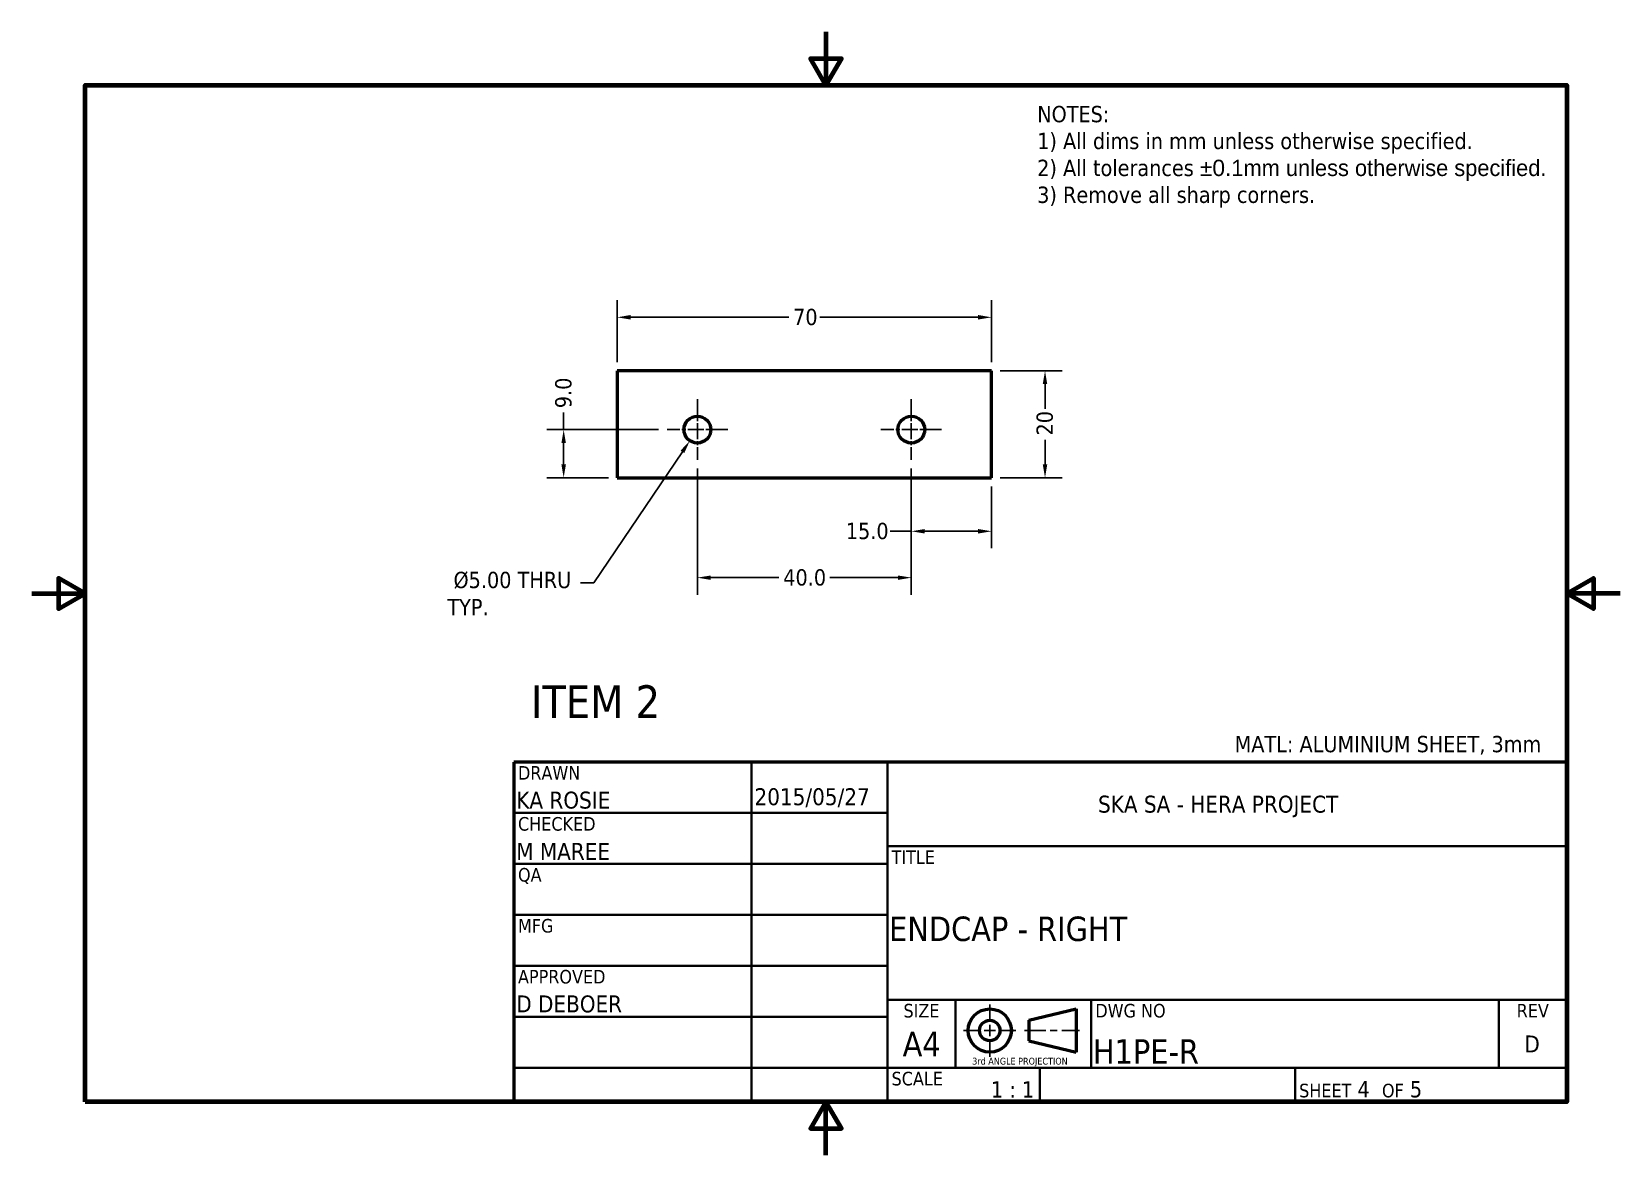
# Model space of a CAD drawing. Header units: millimetres. Extents: x 0 to 297, y 0 to 210.
import ezdxf
from ezdxf.enums import TextEntityAlignment as Align

# ---------------------------------------------------------------- set-up
doc = ezdxf.new("R2010")
doc.units = ezdxf.units.MM
doc.linetypes.add('CHAIN', pattern=[0.7087, 0.4724, -0.0591, 0.1181, -0.0591])
for name, color, linetype, lineweight in [('Border (ANSI)', 7, 'Continuous', 70), ('Center Mark (ANSI)', 7, 'Continuous', 25), ('Dimension (ANSI)', 7, 'Continuous', 25), ('Sketch Geometry (ANSI)', 7, 'Continuous', 25), ('Symbol (ANSI)', 7, 'Continuous', 25), ('Title (ANSI)', 7, 'Continuous', 50), ('Visible (ANSI)', 7, 'Continuous', 50)]:
    doc.layers.add(name, color=color, linetype=linetype, lineweight=lineweight)
doc.styles.add('Note Text (ANSI)', font='tahoma.ttf')
doc.styles.add('Text Style30', font='tahoma.ttf')
doc.styles.add('Text Style38', font='tahoma.ttf')
doc.styles.add('Text Style39', font='tahoma.ttf')
doc.dimstyles.new('Default - mm (ANSI)', dxfattribs={"dimtxt": 3.048, "dimasz": 2.5, "dimexe": 3.175, "dimexo": 1.6002, "dimgap": 0.8, "dimtad": 0, "dimtoh": 1, "dimrnd": 1e-08, "dimzin": 4, "dimdsep": 46, "dimtxsty": 'Note Text (ANSI)', "dimcen": 0.09, "dimdle": 10, "dimclrd": 256, "dimclre": 256, "dimclrt": 256, "dimadec": 1, "dimazin": 1, "dimtfac": 1, "dimtofl": 0, "dimtmove": 0, "dimatfit": 3, "dimfxl": 1, "dimtolj": 1, "dimtzin": 4, "dimlwd": -1, "dimlwe": -1, "dimarcsym": 0})

# ---------------------------------------------------------------- blocks, each defined once
blk = doc.blocks.new('Borders Default Border')
at = {"layer": 'Border (ANSI)', "flags": 128}
for points in [[(148.5, 210), (148.5, 200), (145.61, 205), (151.39, 205), (148.5, 200)], [(10, 10), (10, 200), (287, 200), (287, 10), (10, 10)], [(0, 105), (10, 105), (5, 107.89), (5, 102.11), (10, 105)], [(297, 105), (287, 105), (292, 107.89), (292, 102.11), (287, 105)], [(148.5, 0), (148.5, 10), (145.61, 5), (151.39, 5), (148.5, 10)]]:
    blk.add_lwpolyline(points, dxfattribs=at)
blk = doc.blocks.new('Title Blocks ANSI - Large')
at = {"layer": 'Title (ANSI)'}
for p, q in [((127, 189.23), (127, 125.73)), ((323.85, 189.23), (127, 189.23)), ((323.85, 125.73), (323.85, 189.23)), ((127, 125.73), (323.85, 125.73))]:
    blk.add_line(p, q, dxfattribs=at)
at = {"layer": 'Title (ANSI)', "lineweight": 35}
for p, q in [((171.45, 125.73), (171.45, 189.23)), ((196.85, 125.73), (196.85, 189.23)), ((127, 179.7), (196.85, 179.7)), ((196.85, 173.48), (323.85, 173.48)), ((127, 170.18), (196.85, 170.18)), ((127, 160.65), (196.85, 160.65)), ((127, 151.13), (196.85, 151.13)), ((323.85, 144.78), (196.85, 144.78)), ((209.55, 132.08), (209.55, 144.78)), ((234.95, 132.08), (234.95, 144.78)), ((311.15, 132.08), (311.15, 144.78)), ((127, 141.6), (196.85, 141.6)), ((196.85, 132.08), (127, 132.08)), ((323.85, 132.08), (196.85, 132.08)), ((225.3, 132.08), (225.3, 125.73)), ((273.05, 132.08), (273.05, 125.73))]:
    blk.add_line(p, q, dxfattribs=at)
at = {"layer": 'Title (ANSI)', "style": 'Text Style38'}
for s, p in [('DRAWN', (127.76, 188.47)), ('CHECKED', (127.76, 178.94)), ('TITLE', (197.61, 172.72)), ('QA', (127.76, 169.42)), ('MFG', (127.76, 159.89)), ('APPROVED', (127.76, 150.37)), ('DWG NO', (235.71, 144.02)), ('SCALE', (197.61, 131.32))]:
    blk.add_text(s, height=2.54, dxfattribs=at).set_placement(p, align=Align.TOP_LEFT)
for s, p in [('SIZE', (203.2, 144.02)), ('REV', (317.5, 144.02))]:
    blk.add_text(s, height=2.54, dxfattribs=at).set_placement(p, align=Align.TOP_CENTER)
at = {"layer": 'Title (ANSI)', "insert": (273.81, 126.49), "char_height": 3.048, "attachment_point": 7, "style": 'Note Text (ANSI)'}
blk.add_mtext('\\fTahoma|b0|i0;\\H2.5400;SHEET\\fTahoma|b0|i0;\\H3.0480; 4  \\fTahoma|b0|i0;\\H2.5400;OF\\fTahoma|b0|i0;\\H3.0480; 5 ', dxfattribs=at)
at = {"layer": 'Title (ANSI)'}
for tag, p, height, style in [('CREATION_DATE_001', (171.98, 181.16), 3.17, 'Text Style39'), ('AUTHOR_001', (127.44, 180.53), 3.17, 'Text Style39'), ('COMPANY_001', (236.22, 179.77), 3.17, 'Text Style39'), ('CHECKED_BY_001', (127.44, 170.94), 3.17, 'Text Style39'), ('TITLE_001', (197.15, 155.77), 4.57, 'Text Style30'), ('ENG_APPROVED_BY_001', (127.44, 142.43), 3.17, 'Text Style39'), ('Sheet_Size_001', (199.68, 134.24), 4.57, 'Text Style30'), ('PART_NUMBER_001', (235.25, 132.84), 4.57, 'Text Style30'), ('REVISION_NUMBER_001', (315.93, 134.94), 3.17, 'Text Style39'), ('Initial_View_Scale_001', (216.2, 126.49), 3.05, 'Note Text (ANSI)')]:
    blk.add_attdef(tag, p, '', height=height, dxfattribs=dict(at, style=style))
at = {"layer": 'Title (ANSI)', "style": 'Text Style39'}
for tag, p in [('CHECKED_DATE', (172.21, 170.94)), ('MFG_APPROVED_BY', (127.76, 151.89)), ('MFG_APPROVED_DATE', (172.21, 151.89)), ('ENG_APPROVAL_DATE', (172.21, 142.37))]:
    blk.add_attdef(tag, text='', height=3.17, dxfattribs=at).set_placement(p, align=Align.BOTTOM_LEFT)
blk = doc.blocks.new('3rd ANGLE PROJECTION')
at = {"layer": 'Sketch Geometry (ANSI)', "lineweight": 25}
for p, q in [((-6.99, 5.75), (-6.99, 2.5)), ((-12.74, 0), (-9.49, 0)), ((-8.24, 0), (-5.74, 0)), ((-6.99, 1.25), (-6.99, -1.25)), ((-4.49, 0), (-1.24, 0)), ((0.64, 0), (5.33, 0)), ((6.33, 0), (7.83, 0)), ((8.83, 0), (12.74, 0)), ((-6.99, -2.5), (-6.99, -5.75))]:
    blk.add_line(p, q, dxfattribs=at)
at = {"layer": 'Sketch Geometry (ANSI)', "lineweight": 50}
for p, q in [((1.62, 2.25), (11.99, 4.75)), ((11.99, 4.75), (11.99, -4.75)), ((1.62, 2.25), (1.62, -2.25)), ((1.62, -2.25), (11.99, -4.75))]:
    blk.add_line(p, q, dxfattribs=at)
for radius in [4.75, 2.25]:
    blk.add_circle((-6.99, 0), radius, dxfattribs=at)
at = {"layer": 'Symbol (ANSI)', "insert": (-10.85, -5.98), "char_height": 1.5, "attachment_point": 1, "style": 'Note Text (ANSI)'}
blk.add_mtext('\\fTahoma|b0|i0;\\H1.5000;3rd ANGLE PROJECTION', dxfattribs=at)
blk = doc.blocks.new('*D7')
at = {"layer": 'Defpoints', "color": 0, "transparency": 16777216}
for p in [(109.45, 156.63), (109.45, 146.63), (179.45, 146.63)]:
    blk.add_point(p, dxfattribs=at)
at = {"layer": 'Dimension (ANSI)', "transparency": 16777216}
for p, q in [((109.45, 148.23), (109.45, 159.81)), ((179.45, 148.23), (179.45, 159.81)), ((111.95, 156.63), (141.55, 156.63)), ((176.95, 156.63), (147.35, 156.63))]:
    blk.add_line(p, q, dxfattribs=at)
for points in [[(111.95, 157.05), (111.95, 156.21), (109.45, 156.63)], [(176.95, 157.05), (176.95, 156.21), (179.45, 156.63)]]:
    blk.add_solid(points, dxfattribs=at)
at = {"layer": 'Dimension (ANSI)', "transparency": 16777216, "insert": (142.35, 158.22), "char_height": 3.048, "attachment_point": 1, "style": 'Note Text (ANSI)'}
blk.add_mtext('\\A1;70', dxfattribs=at)
blk = doc.blocks.new('*D8')
at = {"layer": 'Defpoints', "color": 0, "transparency": 16777216}
for p in [(179.45, 146.63), (189.45, 146.63), (179.45, 126.63)]:
    blk.add_point(p, dxfattribs=at)
at = {"layer": 'Dimension (ANSI)', "transparency": 16777216}
for p, q in [((181.05, 146.63), (192.63, 146.63)), ((189.45, 144.13), (189.45, 139.52)), ((189.45, 129.13), (189.45, 133.74)), ((181.05, 126.63), (192.63, 126.63))]:
    blk.add_line(p, q, dxfattribs=at)
for points in [[(189.03, 144.13), (189.87, 144.13), (189.45, 146.63)], [(189.03, 129.13), (189.87, 129.13), (189.45, 126.63)]]:
    blk.add_solid(points, dxfattribs=at)
at = {"layer": 'Dimension (ANSI)', "transparency": 16777216, "insert": (187.86, 134.54), "char_height": 3.048, "attachment_point": 1, "rotation": 90, "style": 'Note Text (ANSI)'}
blk.add_mtext('\\A1;20', dxfattribs=at)
blk = doc.blocks.new('*D9')
at = {"layer": 'Defpoints', "color": 0, "transparency": 16777216}
for p in [(164.45, 129.96), (179.45, 126.63), (179.45, 116.63)]:
    blk.add_point(p, dxfattribs=at)
at = {"layer": 'Dimension (ANSI)', "transparency": 16777216}
for p, q in [((164.45, 128.35), (164.45, 113.46)), ((179.45, 125.03), (179.45, 113.46)), ((164.45, 116.63), (160.5, 116.63)), ((176.95, 116.63), (166.95, 116.63))]:
    blk.add_line(p, q, dxfattribs=at)
for points in [[(166.95, 117.05), (166.95, 116.21), (164.45, 116.63)], [(176.95, 117.05), (176.95, 116.21), (179.45, 116.63)]]:
    blk.add_solid(points, dxfattribs=at)
at = {"layer": 'Dimension (ANSI)', "transparency": 16777216, "insert": (152.2, 118.22), "char_height": 3.048, "attachment_point": 1, "style": 'Note Text (ANSI)'}
blk.add_mtext('\\A1;15.0', dxfattribs=at)
blk = doc.blocks.new('*D10')
at = {"layer": 'Defpoints', "color": 0, "transparency": 16777216}
for p in [(124.45, 129.96), (164.45, 129.96), (164.45, 107.96)]:
    blk.add_point(p, dxfattribs=at)
at = {"layer": 'Dimension (ANSI)', "transparency": 16777216}
for p, q in [((124.45, 128.35), (124.45, 104.78)), ((164.45, 128.35), (164.45, 104.78)), ((126.95, 107.96), (139.71, 107.96)), ((161.95, 107.96), (149.19, 107.96))]:
    blk.add_line(p, q, dxfattribs=at)
for points in [[(126.95, 108.37), (126.95, 107.54), (124.45, 107.96)], [(161.95, 108.37), (161.95, 107.54), (164.45, 107.96)]]:
    blk.add_solid(points, dxfattribs=at)
at = {"layer": 'Dimension (ANSI)', "transparency": 16777216, "insert": (140.51, 109.54), "char_height": 3.048, "attachment_point": 1, "style": 'Note Text (ANSI)'}
blk.add_mtext('\\A1;40.0', dxfattribs=at)
blk = doc.blocks.new('*D11')
at = {"layer": 'Defpoints', "color": 0, "transparency": 16777216}
for p in [(118.78, 135.63), (99.45, 126.63), (109.45, 126.63)]:
    blk.add_point(p, dxfattribs=at)
at = {"layer": 'Dimension (ANSI)', "transparency": 16777216}
for p, q in [((99.45, 135.63), (99.45, 138.84)), ((117.18, 135.63), (96.28, 135.63)), ((99.45, 129.13), (99.45, 133.13)), ((107.85, 126.63), (96.28, 126.63))]:
    blk.add_line(p, q, dxfattribs=at)
for points in [[(99.03, 133.13), (99.87, 133.13), (99.45, 135.63)], [(99.03, 129.13), (99.87, 129.13), (99.45, 126.63)]]:
    blk.add_solid(points, dxfattribs=at)
at = {"layer": 'Dimension (ANSI)', "transparency": 16777216, "insert": (97.86, 139.64), "char_height": 3.048, "attachment_point": 1, "rotation": 90, "style": 'Note Text (ANSI)'}
blk.add_mtext('\\A1;9.0', dxfattribs=at)
blk = doc.blocks.new('*D12')
at = {"layer": 'Defpoints', "color": 0, "transparency": 16777216}
for p in [(125.85, 137.7), (123.05, 133.56)]:
    blk.add_point(p, dxfattribs=at)
at = {"layer": 'Dimension (ANSI)', "transparency": 16777216}
for p, q in [((124.36, 135.63), (124.54, 135.63)), ((124.45, 135.54), (124.45, 135.72)), ((105.09, 106.98), (121.65, 131.49)), ((102.59, 106.98), (105.09, 106.98))]:
    blk.add_line(p, q, dxfattribs=at)
blk.add_solid([(121.31, 131.72), (122, 131.25), (123.05, 133.56)], dxfattribs=at)
at = {"layer": 'Dimension (ANSI)', "transparency": 16777216, "insert": (77.71, 109.06), "char_height": 3.048, "attachment_point": 1, "style": 'Note Text (ANSI)'}
blk.add_mtext('\\A1; \\fTahoma|b0|i0;\\H3.0480;Ø5.00 THRU\\P\\fTahoma|b0|i0;\\H3.0480;TYP.', dxfattribs=at)

msp = doc.modelspace()

# ---------------------------------------------------------------- linework, layer by layer
at = {"layer": 'Center Mark (ANSI)', "linetype": 'CHAIN', "ltscale": 6.305112}
for p, q in [((124.451, 141.305), (124.451, 129.955)), ((164.451, 141.305), (164.451, 129.955)), ((130.126, 135.63), (118.776, 135.63)), ((170.126, 135.63), (158.776, 135.63))]:
    msp.add_line(p, q, dxfattribs=at)
at = {"layer": 'Visible (ANSI)'}
for p, q in [((109.451, 146.63), (109.451, 126.63)), ((179.451, 146.63), (109.451, 146.63)), ((179.451, 126.63), (179.451, 146.63)), ((109.451, 126.63), (179.451, 126.63))]:
    msp.add_line(p, q, dxfattribs=at)
for centre in [(124.451, 135.63), (164.451, 135.63)]:
    msp.add_circle(centre, 2.5, dxfattribs=at)

# ---------------------------------------------------------------- block references
msp.add_blockref('Borders Default Border', (0, 0))
msp.add_blockref('Title Blocks ANSI - Large', (-36.85, -115.73)).add_auto_attribs({'ENG_APPROVED_BY_001': 'D DEBOER', 'AUTHOR_001': 'KA ROSIE', 'CHECKED_BY_001': 'M MAREE', 'CREATION_DATE_001': '2015/05/27', 'PART_NUMBER_001': 'H1PE-R', 'TITLE_001': 'ENDCAP - RIGHT', 'Sheet_Size_001': 'A4', 'COMPANY_001': 'SKA SA - HERA PROJECT', 'REVISION_NUMBER_001': 'D', 'Initial_View_Scale_001': '1 : 1'})
at = {"xscale": 0.85, "yscale": 0.85, "zscale": 0.85}
msp.add_blockref('3rd ANGLE PROJECTION', (185.059, 23.303), dxfattribs=at)

# ---------------------------------------------------------------- texts
at = {"layer": 'Symbol (ANSI)', "insert": (187.988, 196.14), "char_height": 3.048, "width": 97.11449, "attachment_point": 1, "line_spacing_factor": 0.989619, "style": 'Note Text (ANSI)'}
msp.add_mtext('{\\fTahoma|b0|i0;\\H3.0480;NOTES:\\P\\fTahoma|b0|i0;\\H3.0480;1) All dims in mm unless otherwise specified.\\P\\fTahoma|b0|i0;\\H3.0480;2) All tolerances \\fArial|b0|i0;\\H3.0480;±0.\\fMS Shell Dlg 2|b0|i0;\\H3.0480;1mm unless otherwise specified.\\fTahoma|b0|i0;\\H3.0480;\\P\\fTahoma|b0|i0;\\H3.0480;3) Remove all sharp corners.}', dxfattribs=at)
at = {"layer": 'Symbol (ANSI)', "attachment_point": 1, "style": 'Note Text (ANSI)'}
for s, insert, char_height, width in [('{\\fTahoma|b0|i0;\\H6.1000;ITEM 2}', (93.33, 87.844), 6.1, 26.39708), ('{\\fTahoma|b0|i0;MATL: ALUMINIUM SHEET, 3mm}', (224.918, 78.379), 3.048, 61.0835)]:
    msp.add_mtext(s, dxfattribs=dict(at, insert=insert, char_height=char_height, width=width))

# ---------------------------------------------------------------- dimensions: what is measured, and where the dimension line sits
at = {"layer": 'Dimension (ANSI)'}
for base, p1, p2, angle, override, picture, middle in [((109.451, 156.63), (179.451, 146.63), (109.451, 146.63), 180, {"dimgap": 0.8, "dimtoh": 0, "dimdec": 0, "dimtol": 0, "dimlim": 0, "dimtp": 0, "dimtm": 0, "dimtdec": 2, "dimatfit": 1}, '*D7', (144.451, 156.63)), ((189.451, 146.63), (179.451, 126.63), (179.451, 146.63), 90, {"dimgap": 0.8, "dimtoh": 0, "dimdec": 0, "dimtol": 0, "dimlim": 0, "dimtp": 0, "dimtm": 0, "dimtdec": 2, "dimatfit": 1}, '*D8', (189.451, 136.63)), ((99.451, 126.63), (118.776, 135.63), (109.451, 126.63), 90, {"dimgap": 0.8, "dimtoh": 0, "dimdec": 1, "dimtol": 0, "dimlim": 0, "dimtp": 0, "dimtm": 0, "dimtdec": 2, "dimatfit": 2}, '*D11', (99.451, 142.413)), ((164.451, 107.955), (124.451, 129.955), (164.451, 129.955), 180, {"dimgap": 0.8, "dimtoh": 0, "dimdec": 1, "dimtol": 0, "dimlim": 0, "dimtp": 0, "dimtm": 0, "dimtdec": 2, "dimatfit": 1}, '*D10', (144.451, 107.955)), ((179.451, 116.63), (164.451, 129.955), (179.451, 126.63), 180, {"dimgap": 0.8, "dimtoh": 0, "dimdec": 1, "dimtol": 0, "dimlim": 0, "dimtp": 0, "dimtm": 0, "dimtdec": 2, "dimatfit": 2}, '*D9', (155.953, 116.63))]:
    dim = msp.add_linear_dim(base=base, p1=p1, p2=p2, angle=angle, dimstyle='Default - mm (ANSI)', override=override, dxfattribs=at)
    dim.commit()
    dim.dimension.update_dxf_attribs({"geometry": picture, "text_midpoint": middle, "dimtype": 160})
dim = msp.add_diameter_dim_2p(p1=(125.851, 137.701), p2=(123.051, 133.559), text=' \\fTahoma|b0|i0;\\H3.0480;Ø5.00 THRU\\P\\fTahoma|b0|i0;\\H3.0480;TYP.', dimstyle='Default - mm (ANSI)', override={"dimgap": 0.8, "dimtih": 1, "dimdec": 2, "dimlfac": 1, "dimtol": 0, "dimlim": 0, "dimtp": 0, "dimtm": 0, "dimtdec": 2, "dimtvp": -0.25}, dxfattribs=at)
dim.commit()
dim.dimension.update_dxf_attribs({"geometry": '*D12', "text_midpoint": (89.747, 106.978), "dimtype": 163})

doc.saveas('drawing.dxf')
